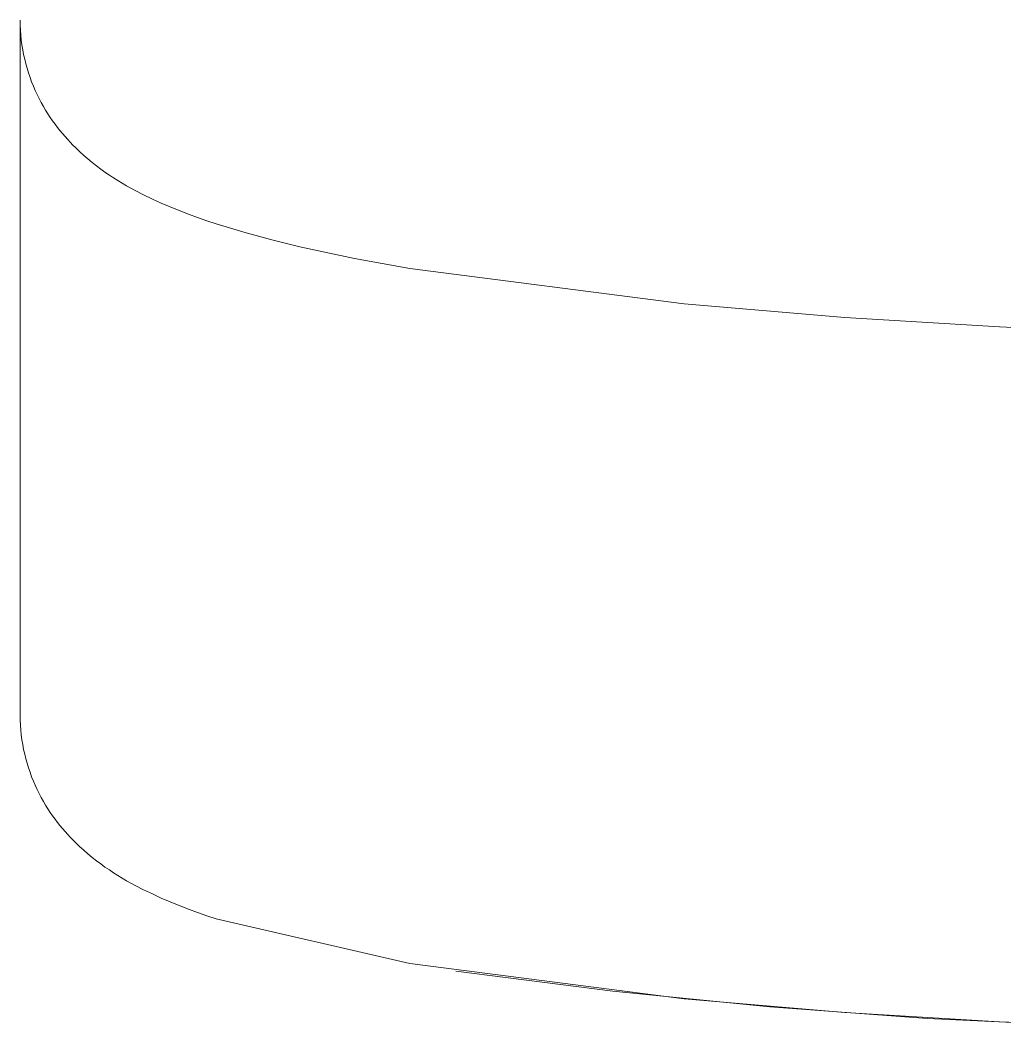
# Model space of a CAD drawing. Header units: millimetres. Extents: x -67 to 4862, y -244 to 3199.
# Drawn here: x 1208.32 to 1221.65, y 2664.34 to 2677.95 of the extents above; entities that cross this region are included whole.
import ezdxf

# ---------------------------------------------------------------- set-up
doc = ezdxf.new("R2010")
doc.units = ezdxf.units.MM
doc.layers.add('ZANO_R', color=7, linetype='Continuous', lineweight=0)

msp = doc.modelspace()

# ---------------------------------------------------------------- linework, layer by layer
at = {"layer": 'ZANO_R'}
for p, q in [((1208.324, 2669.832), (1208.324, 2677.95)), ((1208.325, 2677.881), (1208.324, 2677.95)), ((1208.328, 2677.814), (1208.325, 2677.881)), ((1208.333, 2677.746), (1208.328, 2677.814)), ((1208.34, 2677.68), (1208.333, 2677.746)), ((1208.349, 2677.614), (1208.34, 2677.68)), ((1208.359, 2677.549), (1208.349, 2677.614)), ((1208.372, 2677.485), (1208.359, 2677.549)), ((1208.386, 2677.421), (1208.372, 2677.485)), ((1208.401, 2677.359), (1208.386, 2677.421)), ((1208.419, 2677.297), (1208.401, 2677.359)), ((1208.438, 2677.235), (1208.419, 2677.297)), ((1208.458, 2677.175), (1208.438, 2677.235)), ((1208.48, 2677.115), (1208.458, 2677.175)), ((1208.504, 2677.057), (1208.48, 2677.115)), ((1208.529, 2676.999), (1208.504, 2677.057)), ((1208.555, 2676.942), (1208.529, 2676.999)), ((1208.583, 2676.887), (1208.555, 2676.942)), ((1208.611, 2676.833), (1208.583, 2676.887)), ((1208.64, 2676.781), (1208.611, 2676.833)), ((1208.67, 2676.73), (1208.64, 2676.781)), ((1208.701, 2676.681), (1208.67, 2676.73)), ((1208.732, 2676.633), (1208.701, 2676.681)), ((1208.764, 2676.586), (1208.732, 2676.633)), ((1208.797, 2676.541), (1208.764, 2676.586)), ((1208.83, 2676.497), (1208.797, 2676.541)), ((1208.864, 2676.455), (1208.83, 2676.497)), ((1208.898, 2676.413), (1208.864, 2676.455)), ((1208.933, 2676.373), (1208.898, 2676.413)), ((1208.968, 2676.334), (1208.933, 2676.373)), ((1209.003, 2676.296), (1208.968, 2676.334)), ((1209.038, 2676.259), (1209.003, 2676.296)), ((1209.074, 2676.224), (1209.038, 2676.259)), ((1209.13, 2676.17), (1209.074, 2676.224)), ((1209.186, 2676.119), (1209.13, 2676.17)), ((1209.243, 2676.07), (1209.186, 2676.119)), ((1209.3, 2676.023), (1209.243, 2676.07)), ((1209.358, 2675.978), (1209.3, 2676.023)), ((1209.415, 2675.934), (1209.358, 2675.978)), ((1209.473, 2675.893), (1209.415, 2675.934)), ((1209.532, 2675.853), (1209.473, 2675.893)), ((1209.59, 2675.814), (1209.532, 2675.853)), ((1209.648, 2675.778), (1209.59, 2675.814)), ((1209.765, 2675.708), (1209.648, 2675.778)), ((1209.88, 2675.645), (1209.765, 2675.708)), ((1209.995, 2675.585), (1209.88, 2675.645)), ((1210.114, 2675.528), (1209.995, 2675.585)), ((1210.235, 2675.474), (1210.114, 2675.528)), ((1210.356, 2675.421), (1210.235, 2675.474)), ((1210.478, 2675.371), (1210.356, 2675.421)), ((1210.602, 2675.323), (1210.478, 2675.371)), ((1210.726, 2675.277), (1210.602, 2675.323)), ((1210.851, 2675.234), (1210.726, 2675.277)), ((1210.977, 2675.193), (1210.851, 2675.234)), ((1211.351, 2675.079), (1210.977, 2675.193)), ((1211.729, 2674.976), (1211.351, 2675.079)), ((1212.109, 2674.883), (1211.729, 2674.976)), ((1212.852, 2674.724), (1212.109, 2674.883)), ((1213.6, 2674.586), (1212.852, 2674.724)), ((1217.313, 2674.108), (1213.6, 2674.586)), ((1219.488, 2673.926), (1217.313, 2674.108)), ((1221.582, 2673.799), (1219.488, 2673.926)), ((1222.743, 2673.746), (1221.582, 2673.799)), ((1208.324, 2669.828), (1208.324, 2669.832)), ((1208.324, 2668.544), (1208.324, 2669.828)), ((1208.325, 2668.475), (1208.324, 2668.543)), ((1208.328, 2668.407), (1208.325, 2668.475)), ((1208.333, 2668.34), (1208.328, 2668.407)), ((1208.34, 2668.274), (1208.333, 2668.34)), ((1208.349, 2668.208), (1208.34, 2668.274)), ((1208.359, 2668.143), (1208.349, 2668.208)), ((1208.372, 2668.079), (1208.359, 2668.143)), ((1208.386, 2668.015), (1208.372, 2668.079)), ((1208.401, 2667.953), (1208.386, 2668.015)), ((1208.419, 2667.891), (1208.401, 2667.953)), ((1208.438, 2667.829), (1208.419, 2667.891)), ((1208.458, 2667.769), (1208.438, 2667.829)), ((1208.48, 2667.709), (1208.458, 2667.769)), ((1208.504, 2667.651), (1208.48, 2667.709)), ((1208.529, 2667.593), (1208.504, 2667.651)), ((1208.555, 2667.536), (1208.529, 2667.593)), ((1208.583, 2667.481), (1208.555, 2667.536)), ((1208.611, 2667.427), (1208.583, 2667.481)), ((1208.64, 2667.375), (1208.611, 2667.427)), ((1208.67, 2667.324), (1208.64, 2667.375)), ((1208.701, 2667.275), (1208.67, 2667.324)), ((1208.732, 2667.227), (1208.701, 2667.275)), ((1208.764, 2667.18), (1208.732, 2667.227)), ((1208.797, 2667.135), (1208.764, 2667.18)), ((1208.83, 2667.091), (1208.797, 2667.135)), ((1208.864, 2667.049), (1208.83, 2667.091)), ((1208.898, 2667.007), (1208.864, 2667.049)), ((1208.933, 2666.967), (1208.898, 2667.007)), ((1208.968, 2666.928), (1208.933, 2666.967)), ((1209.003, 2666.89), (1208.968, 2666.928)), ((1209.038, 2666.853), (1209.003, 2666.89)), ((1209.074, 2666.818), (1209.038, 2666.853)), ((1209.13, 2666.764), (1209.074, 2666.818)), ((1209.186, 2666.713), (1209.13, 2666.764)), ((1209.243, 2666.664), (1209.186, 2666.713)), ((1209.3, 2666.617), (1209.243, 2666.664)), ((1209.358, 2666.571), (1209.3, 2666.617)), ((1209.415, 2666.528), (1209.358, 2666.571)), ((1209.473, 2666.486), (1209.415, 2666.528)), ((1209.532, 2666.447), (1209.473, 2666.486)), ((1209.59, 2666.408), (1209.532, 2666.447)), ((1209.648, 2666.371), (1209.59, 2666.408)), ((1209.765, 2666.302), (1209.648, 2666.371)), ((1209.88, 2666.238), (1209.765, 2666.302)), ((1209.995, 2666.179), (1209.88, 2666.238)), ((1210.114, 2666.122), (1209.995, 2666.179)), ((1210.235, 2666.067), (1210.114, 2666.122)), ((1210.356, 2666.015), (1210.235, 2666.067)), ((1210.478, 2665.965), (1210.356, 2666.015)), ((1210.602, 2665.917), (1210.478, 2665.965)), ((1210.726, 2665.871), (1210.602, 2665.917)), ((1210.851, 2665.828), (1210.726, 2665.871)), ((1210.977, 2665.787), (1210.851, 2665.828)), ((1213.6, 2665.18), (1210.977, 2665.787)), ((1217.313, 2664.702), (1213.6, 2665.18)), ((1216.345, 2664.808), (1214.223, 2665.077)), ((1218.473, 2664.595), (1216.345, 2664.808)), ((1219.488, 2664.52), (1217.313, 2664.702)), ((1220.606, 2664.438), (1218.473, 2664.595)), ((1221.582, 2664.393), (1219.488, 2664.52)), ((1222.743, 2664.337), (1220.606, 2664.438)), ((1222.743, 2664.34), (1221.582, 2664.393))]:
    msp.add_line(p, q, dxfattribs=at)

doc.saveas('drawing.dxf')
